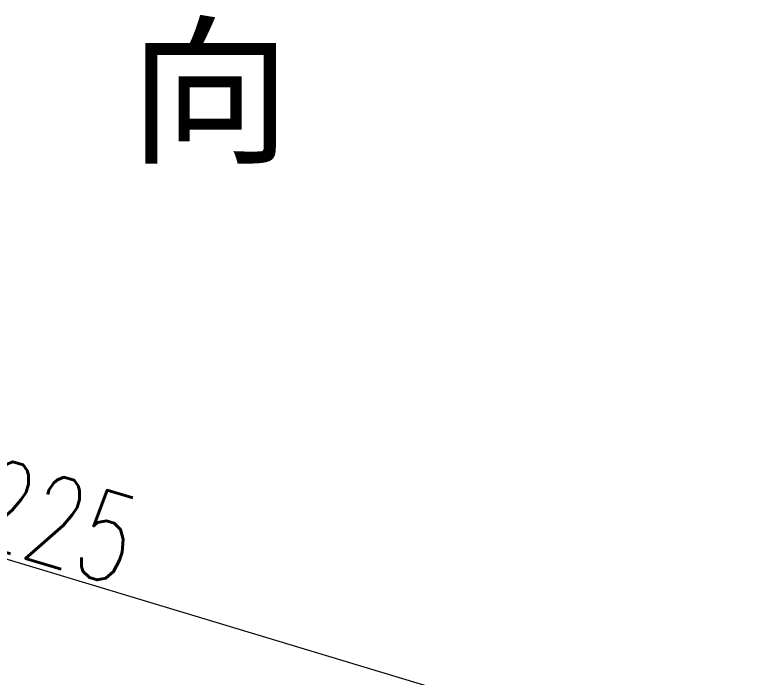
# Model space of a CAD drawing. Header units: millimetres. Extents: x 2223 to 4172, y 741 to 2119.
# Drawn here: x 3911.7 to 4011.9, y 1252.4 to 1341.9 of the extents above; entities that cross this region are included whole.
import ezdxf

# ---------------------------------------------------------------- set-up
doc = ezdxf.new("R2010")
doc.units = ezdxf.units.MM
for name, color, linetype, lineweight in [('AM_5', 3, 'Continuous', 25), ('文字', 7, 'Continuous', 13), ('标注', 3, 'Continuous', 13)]:
    doc.layers.add(name, color=color, linetype=linetype, lineweight=lineweight)
doc.styles.add('SLDTEXTSTYLE1', font='txt.shx', dxfattribs={"width": 0.7, "bigfont": 'gbcbig.shx'})
doc.styles.add('STYLE1', font='txt.shx', dxfattribs={"width": 0.8, "height": 3, "bigfont": 'hzdx.shx'})
doc.dimstyles.new('SLDDIMSTYLE12$0', dxfattribs={"dimtxt": 12, "dimasz": 10, "dimexe": 0, "dimexo": 0.0625, "dimgap": 0.875, "dimtad": 1, "dimdec": 1, "dimlfac": 1.8, "dimrnd": 1e-09, "dimzin": 12, "dimdsep": 46, "dimtxsty": 'SLDTEXTSTYLE1', "dimcen": 0.09, "dimdle": 8.16, "dimclrd": 3, "dimclre": 3, "dimadec": 0, "dimazin": 3, "dimtfac": 1, "dimtdec": 1, "dimtofl": 0, "dimtmove": 0, "dimatfit": 3, "dimfxl": 0, "dimfrac": 2, "dimtolj": 1, "dimlwd": 5, "dimlwe": 5, "dimarcsym": 0})
doc.dimstyles.new('SLDDIMSTYLE12$2', dxfattribs={"dimtxt": 12, "dimasz": 10, "dimexe": 0, "dimexo": 0.0625, "dimgap": 0.875, "dimtad": 1, "dimdec": 1, "dimlfac": 1.8, "dimrnd": 1e-09, "dimzin": 12, "dimdsep": 46, "dimtxsty": 'SLDTEXTSTYLE1', "dimcen": 0.09, "dimdle": 8.16, "dimclrd": 3, "dimclre": 3, "dimadec": 0, "dimazin": 3, "dimtfac": 1, "dimtdec": 1, "dimtofl": 0, "dimtmove": 0, "dimatfit": 3, "dimfxl": 0, "dimfrac": 2, "dimtolj": 1, "dimlwd": 5, "dimlwe": 5, "dimarcsym": 0})

# ---------------------------------------------------------------- blocks, each defined once
blk = doc.blocks.new('*D42')
at = {"layer": 'Defpoints', "color": 0, "transparency": 16777216}
for p in [(3758.32, 1276.88), (3759.46, 1212.02), (4001.74, 1203.57), (4001.74, 1203.57), (3776.44, 1086.15)]:
    blk.add_point(p, dxfattribs=at)
at = {"layer": '标注', "color": 3, "linetype": 'Continuous', "lineweight": 5, "transparency": 16777216}
blk.add_arc((4001.74, 1203.57), 242.43, 165.602, 205.1646, dxfattribs=at)
at = {"layer": '标注', "color": 3, "transparency": 16777216}
for points in [[(3765.32, 1264.3), (3768.53, 1263.4), (3769.61, 1273.48)], [(3783.81, 1101.22), (3780.82, 1099.74), (3786.76, 1091.52)]]:
    blk.add_solid(points, dxfattribs=at)
at = {"layer": '标注', "color": 0, "transparency": 16777216, "insert": (3766.23, 1181.37), "char_height": 10, "attachment_point": 5, "rotation": 275.3833, "style": 'SLDTEXTSTYLE1'}
blk.add_mtext('\\A1;60%%D', dxfattribs=at)
blk = doc.blocks.new('*D43')
at = {"layer": 'AM_5', "color": 3, "linetype": 'Continuous', "lineweight": 5, "transparency": 16777216}
blk.add_arc((4001.63, 1203.6), 208.22, 165.9904, 177.248, dxfattribs=at)
at = {"layer": 'AM_5', "color": 3, "transparency": 16777216}
for points in [[(3798, 1254.45), (3801.21, 1253.56), (3802.26, 1263.65)], [(3795.32, 1213.56), (3791.98, 1213.64), (3793.41, 1203.6)]]:
    blk.add_solid(points, dxfattribs=at)
at = {"layer": 'Defpoints', "color": 0, "transparency": 16777216}
for p in [(3758.32, 1276.88), (3797.36, 1243.95), (3778.58, 1203.6), (4001.74, 1203.57), (4004.88, 1203.6)]:
    blk.add_point(p, dxfattribs=at)
at = {"layer": 'AM_5', "color": 0, "transparency": 16777216, "insert": (3788.83, 1234.95), "char_height": 12, "attachment_point": 5, "rotation": 81.6192, "style": 'SLDTEXTSTYLE1'}
blk.add_mtext('\\A1;15%%D', dxfattribs=at)
blk = doc.blocks.new('*D28')
at = {"layer": 'AM_5', "color": 3, "linetype": 'Continuous', "lineweight": 5, "transparency": 16777216}
for p, q in [((3812.3, 1261.64), (3822.31, 1294.89)), ((4002.35, 1240.67), (3831.89, 1292.01))]:
    blk.add_line(p, q, dxfattribs=at)
at = {"layer": 'AM_5', "color": 3, "lineweight": 5, "transparency": 16777216}
blk.add_line((4001.65, 1203.66), (4011.93, 1237.79), dxfattribs=at)
at = {"layer": 'AM_5', "color": 3, "transparency": 16777216}
for points in [[(3832.37, 1293.61), (3831.41, 1290.41), (3822.31, 1294.89)], [(4002.83, 1242.27), (4001.87, 1239.07), (4011.93, 1237.79)]]:
    blk.add_solid(points, dxfattribs=at)
at = {"layer": 'Defpoints', "color": 0, "transparency": 16777216}
for p in [(3822.31, 1294.89), (3812.28, 1261.58), (4001.63, 1203.6)]:
    blk.add_point(p, dxfattribs=at)
at = {"layer": 'AM_5', "color": 0, "transparency": 16777216, "insert": (3917.28, 1273.47), "char_height": 12, "attachment_point": 5, "rotation": 343.2384, "style": 'SLDTEXTSTYLE1'}
blk.add_mtext('\\A1;225', dxfattribs=at)

msp = doc.modelspace()

# ---------------------------------------------------------------- texts
at = {"layer": '文字', "insert": (3921.762, 1330.669), "char_height": 16, "width": 240, "attachment_point": 5, "style": 'STYLE1'}
msp.add_mtext('\\pt176;{\\fSimSun|b0|i0|c134|p2;\\W1;A  向}', dxfattribs=at)

# ---------------------------------------------------------------- dimensions: what is measured, and where the dimension line sits
at = {"layer": 'AM_5'}
dim = msp.add_linear_dim(base=(3822.314, 1294.895), p1=(4001.629, 1203.599), p2=(3812.281, 1261.582), angle=163.23837, text='225', dimstyle='SLDDIMSTYLE12$0', override={"dimlfac": 1, "dimpost": ''}, dxfattribs=at)
dim.commit()
dim.dimension.update_dxf_attribs({"geometry": '*D28', "text_midpoint": (3915.298, 1266.889), "dimtype": 160})
dim = msp.add_angular_dim_2l(base=(3797.358, 1243.951), line1=((4001.735, 1203.567), (3758.321, 1276.88)), line2=((4004.883, 1203.599), (3778.578, 1203.599)), text='15%%D', dimstyle='SLDDIMSTYLE12$2', override={"dimlfac": 1}, dxfattribs=at)
dim.commit()
dim.dimension.update_dxf_attribs({"geometry": '*D43', "text_midpoint": (3788.832, 1234.949)})
at = {"layer": '标注'}
dim = msp.add_angular_dim_2l(base=(3759.457, 1212.02), line1=((4001.735, 1203.567), (3758.321, 1276.88)), line2=((4001.735, 1203.567), (3776.445, 1086.147)), text='60%%D', dimstyle='SLDDIMSTYLE12$2', override={"dimtxt": 10, "dimadec": 3, "dimtdec": 3, "dimtzin": 0}, dxfattribs=at)
dim.commit()
dim.dimension.update_dxf_attribs({"geometry": '*D42', "text_midpoint": (3766.228, 1181.374)})

doc.saveas('drawing.dxf')
